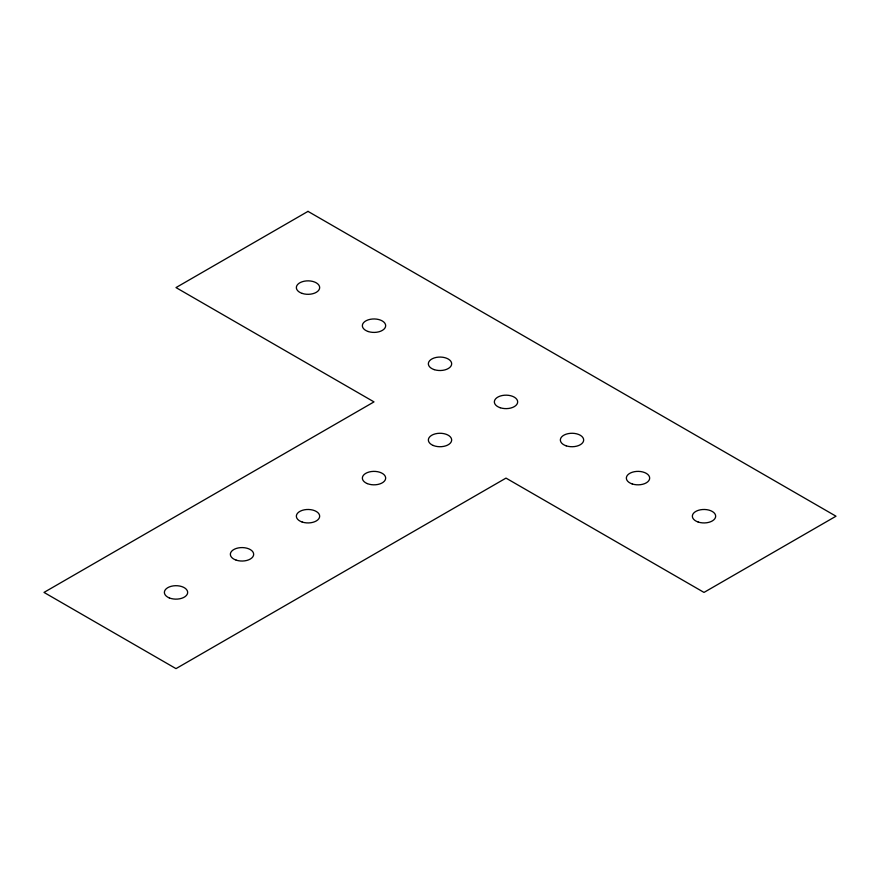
<?xml version="1.0" encoding="UTF-8"?>
<svg xmlns="http://www.w3.org/2000/svg" width="880" height="880" viewBox="0 0 880 880"><rect width="100%" height="100%" fill="white"/><g stroke="black" fill="none" stroke-linecap="round" stroke-linejoin="round"><path stroke-width="1.32" d="M308 211.376L176 287.584L374 401.896L44 592.416L176 668.624L506 478.104L704 592.416L836 516.208L308 211.376M302.181 293.414A11.66 6.732 0 0 0 319.671 287.584A11.66 6.732 0 0 0 302.181 281.754A11.66 6.732 0 0 0 302.181 293.414M368.181 331.518A11.66 6.732 0 0 0 385.671 325.688A11.66 6.732 0 0 0 368.181 319.858A11.66 6.732 0 0 0 368.181 331.518M434.181 369.622A11.66 6.732 0 0 0 451.671 363.792A11.66 6.732 0 0 0 434.181 357.962A11.66 6.732 0 0 0 434.181 369.622M500.181 407.726A11.66 6.732 0 0 0 517.671 401.896A11.66 6.732 0 0 0 500.181 396.066A11.66 6.732 0 0 0 500.181 407.726M433.246 445.478A11.66 6.732 0 0 0 451.616 440.649A11.66 6.732 0 0 0 435.182 433.873A11.66 6.732 0 0 0 433.246 445.478M367.246 483.582A11.66 6.732 0 0 0 385.616 478.753A11.66 6.732 0 0 0 369.182 471.977A11.66 6.732 0 0 0 367.246 483.582M302.181 522.038A11.66 6.732 0 0 0 319.671 516.208A11.66 6.732 0 0 0 302.181 510.378A11.66 6.732 0 0 0 302.181 522.038M236.181 560.142A11.66 6.732 0 0 0 253.671 554.312A11.66 6.732 0 0 0 236.181 548.482A11.66 6.732 0 0 0 236.181 560.142M169.246 597.894A11.66 6.732 0 0 0 187.616 593.065A11.66 6.732 0 0 0 171.182 586.3A11.66 6.732 0 0 0 169.246 597.894M566.181 445.83A11.66 6.732 0 0 0 583.671 440A11.66 6.732 0 0 0 566.181 434.17A11.66 6.732 0 0 0 566.181 445.83M632.181 483.934A11.66 6.732 0 0 0 649.671 478.104A11.66 6.732 0 0 0 632.181 472.274A11.66 6.732 0 0 0 632.181 483.934M698.181 522.038A11.66 6.732 0 0 0 715.671 516.208A11.66 6.732 0 0 0 698.181 510.378A11.66 6.732 0 0 0 698.181 522.038"/></g></svg>
